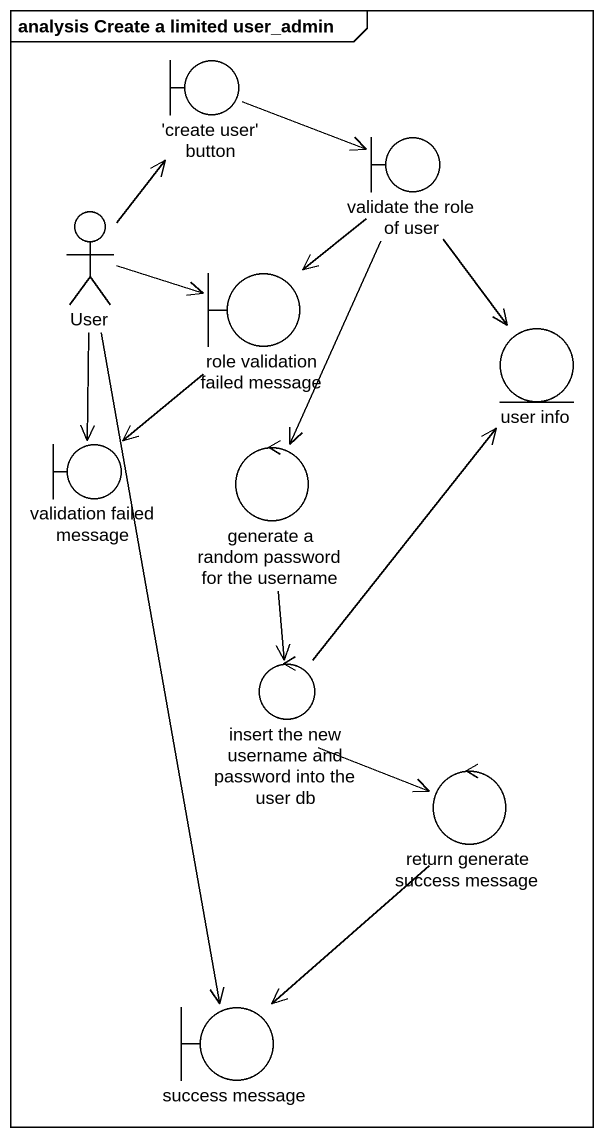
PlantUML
@startuml
mainframe analysis Create a limited user_admin
boundary "'create user' button" as create_user_button
boundary "validate the role of user" as validate_the_role_of_user
actor User
boundary "role validation failed message" as role_validation_failed
entity "user info" as user_info
boundary "validation failed message" as validation_failed_message
control "generate a random password for the username" as generate_a_random_password
control "insert the new username and password into the user db" as insert_the_new_username_and
control "return generate success message" as return_generate_success
boundary "success message" as success_message
create_user_button -right-> validate_the_role_of_user
validate_the_role_of_user --> role_validation_failed
validate_the_role_of_user --> user_info
validate_the_role_of_user --> generate_a_random_password
User -up-> create_user_button
User -right-> role_validation_failed
User --> validation_failed_message
User --> success_message
role_validation_failed --> validation_failed_message
generate_a_random_password --> insert_the_new_username_and
insert_the_new_username_and -up-> user_info
insert_the_new_username_and -right-> return_generate_success
return_generate_success --> success_message
@enduml
